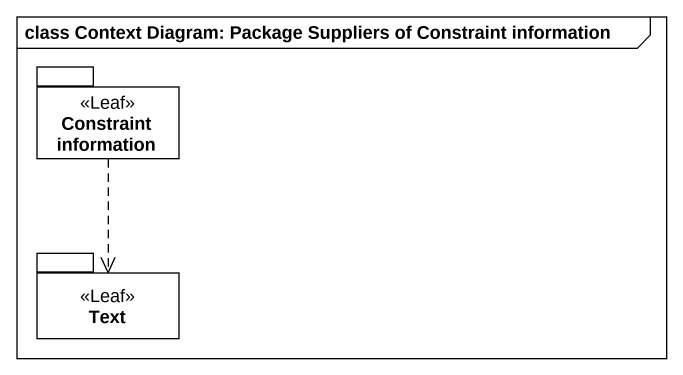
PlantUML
@startuml
mainframe class Context Diagram: Package Suppliers of Constraint information
package "Constraint information" as Constraint_information <<Leaf>> {
}
package Text <<Leaf>> {
}
Constraint_information ..> Text
@enduml
